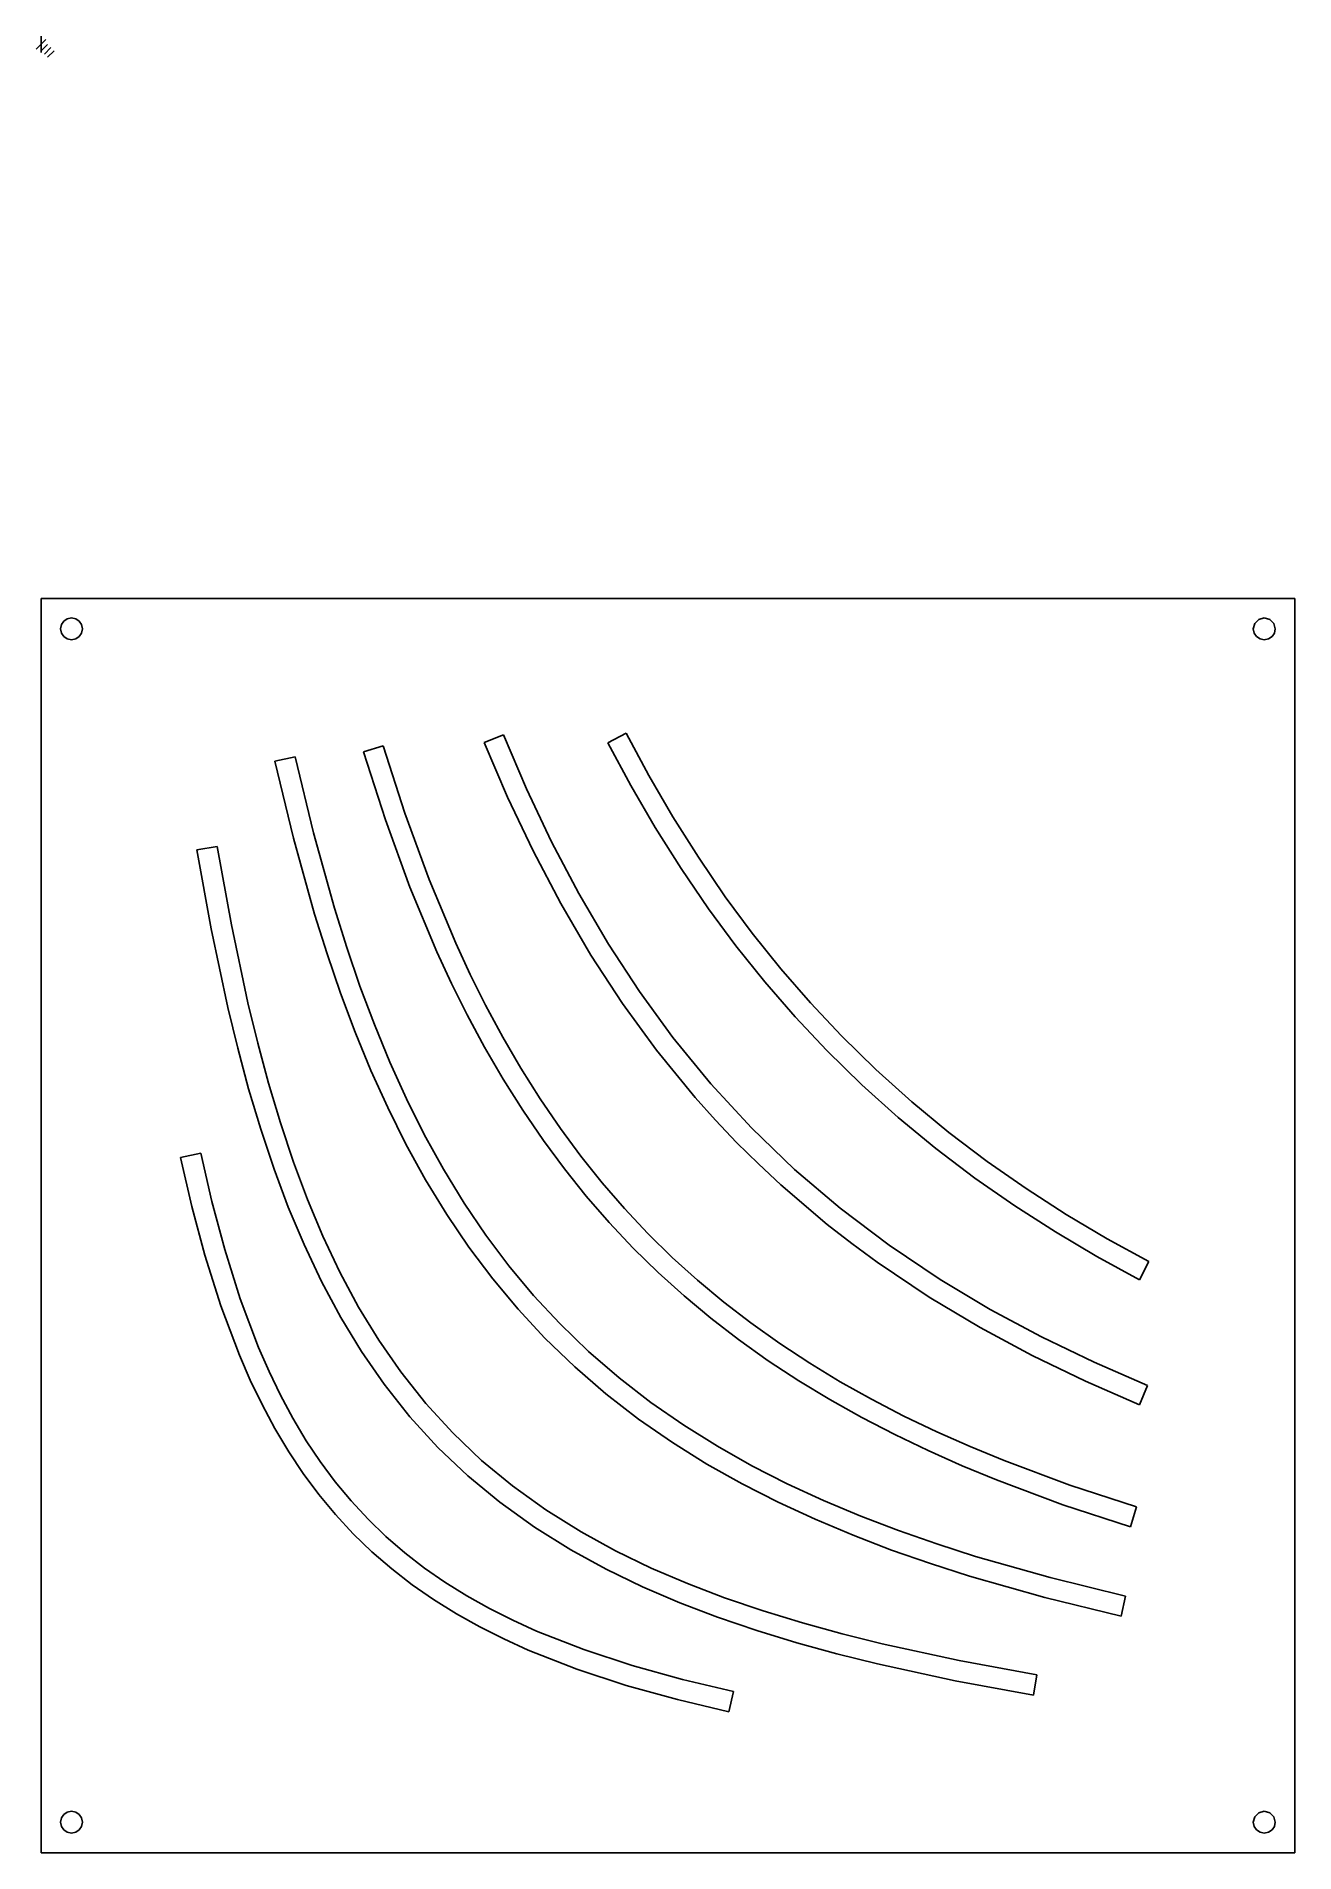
# Model space of a CAD drawing. Extents: x -1 to 206, y 0 to 298.
import ezdxf

# ---------------------------------------------------------------- set-up
doc = ezdxf.new("R2010")
doc.units = 0

msp = doc.modelspace()

# ---------------------------------------------------------------- linework, layer by layer
at = {"layer": 'Layer 1'}
for p, q in [((0, 298.323), (0, 295.677)), ((0.793749, 297.794), (-0.793749, 296.206)), ((1.05833, 297), (0, 295.94167)), ((1.5875, 296.471), (0.52917, 295.41267)), ((2.11666, 295.942), (1.05833, 294.88367))]:
    msp.add_line(p, q, dxfattribs=at)
at = {"layer": 'SubtractivePipe005'}
for p, q in [((0, 0.000291), (0, 206)), ((0, 206), (0, 206)), ((0, 206), (206, 206)), ((0, 206), (0, 206)), ((206, 0.000291), (206, 206)), ((206, 206), (206, 206)), ((206, 206), (206, 206)), ((3.342672, 201.699278), (3.2, 201)), ((3.2, 201), (3.342672, 200.300722)), ((3.728704, 202.270049), (3.342672, 201.699278)), ((3.342672, 200.300722), (3.728704, 199.729951)), ((4.300382, 202.654734), (3.728704, 202.270049)), ((4.999995, 202.795757), (4.300382, 202.654734)), ((5.699608, 202.654734), (4.999995, 202.795757)), ((6.271286, 202.270049), (5.699608, 202.654734)), ((6.657318, 201.699278), (6.271286, 202.270049)), ((6.271286, 199.729951), (6.657318, 200.300722)), ((6.79999, 201), (6.657318, 201.699278)), ((6.657318, 200.300722), (6.79999, 201)), ((6.79999, 201), (6.79999, 201)), ((6.79999, 201), (6.79999, 201)), ((6.79999, 201), (6.79999, 201)), ((199.441154, 201.9), (199.2, 201)), ((199.2, 201), (199.341453, 200.299359)), ((199.341453, 200.299359), (199.727208, 199.727208)), ((200.1, 202.558846), (199.441154, 201.9)), ((201, 202.8), (200.1, 202.558846)), ((201.9, 202.558846), (201, 202.8)), ((202.558846, 201.9), (201.9, 202.558846)), ((202.272792, 199.727208), (202.658547, 200.299359)), ((202.8, 201), (202.558846, 201.9)), ((202.658547, 200.299359), (202.8, 201)), ((202.8, 201), (202.8, 201)), ((202.8, 201), (202.8, 201)), ((202.8, 201), (202.8, 201)), ((3.728704, 199.729951), (4.300382, 199.345266)), ((4.300382, 199.345266), (4.999995, 199.204243)), ((4.999995, 199.204243), (5.699608, 199.345266)), ((5.699608, 199.345266), (6.271286, 199.729951)), ((199.727208, 199.727208), (200.299359, 199.341453)), ((200.299359, 199.341453), (201, 199.2)), ((201, 199.2), (201.700641, 199.341453)), ((201.700641, 199.341453), (202.272792, 199.727208)), ((72.8188, 182.339), (75.9684, 183.61958)), ((72.8188, 182.339), (72.8188, 182.339)), ((72.8188, 182.339), (72.8188, 182.339)), ((72.81884, 182.33897), (76.656919, 173.359142)), ((75.9684, 183.62), (75.9684, 183.62)), ((75.9684, 183.62), (75.9684, 183.62)), ((75.9685, 183.62), (79.758271, 174.753094)), ((93.1176, 182.305), (96.13808, 183.86604)), ((93.1176, 182.305), (96.892971, 175.278682)), ((93.1176, 182.305), (93.1176, 182.305)), ((93.1176, 182.305), (93.1176, 182.305)), ((96.138038, 183.866011), (99.861263, 176.936715)), ((96.1381, 183.866), (96.1381, 183.866)), ((38.4224, 179.263), (41.451113, 166.638875)), ((41.7409, 180.004), (38.4225, 179.263)), ((38.4225, 179.263), (38.4225, 179.263)), ((38.4225, 179.263), (38.4225, 179.263)), ((41.7408, 180.004), (44.74335, 167.488125)), ((41.7409, 180.004), (41.7409, 180.004)), ((41.7409, 180.004), (41.7409, 180.004)), ((52.9782, 180.808), (56.2337, 181.789)), ((52.9782, 180.808), (56.5676, 169.622625)), ((52.9782, 180.808), (52.9782, 180.808)), ((52.9782, 180.808), (52.9782, 180.808)), ((56.2337, 181.789), (56.2337, 181.789)), ((56.2337, 181.789), (56.2337, 181.789)), ((56.2338, 181.789), (59.784813, 170.72225)), ((99.861263, 176.936715), (103.812658, 170.138712)), ((76.656919, 173.359142), (80.837049, 164.525095)), ((79.758271, 174.753094), (83.880208, 166.042)), ((96.892971, 175.278682), (100.90328, 168.379348)), ((59.784813, 170.72225), (63.7703, 159.816)), ((103.812658, 170.138712), (108.000167, 163.488108)), ((44.74335, 167.488125), (48.1959, 155.102)), ((56.5676, 169.622625), (60.6034, 158.579)), ((100.90328, 168.379348), (105.156799, 161.623965)), ((25.5962, 164.718), (27.9252, 151.732875)), ((25.5963, 164.718), (28.9507, 165.273)), ((28.9507, 165.273), (31.262588, 152.382125)), ((41.451113, 166.638875), (44.9404, 154.122)), ((80.837049, 164.525095), (85.386425, 155.869661)), ((83.880208, 166.042), (88.36004, 157.518706)), ((105.156799, 161.623965), (109.6618, 155.0295)), ((108.000167, 163.488108), (112.431738, 157.001011)), ((60.6034, 158.579), (65.0361, 147.98125)), ((63.7703, 159.816), (68.139087, 149.37125)), ((85.386425, 155.869661), (90.33224, 147.42567)), ((88.36004, 157.518706), (93.2235, 149.2152)), ((112.431738, 157.001011), (116.869163, 151.007914)), ((31.262588, 152.382125), (33.9833, 139.585)), ((44.9404, 154.122), (46.983609, 147.621844)), ((48.1959, 155.102), (50.214236, 148.681422)), ((109.6618, 155.0295), (114.175669, 148.933175)), ((27.9252, 151.732875), (30.6715, 138.816)), ((68.139087, 149.37125), (70.520005, 144.240094)), ((93.2235, 149.2152), (98.31446, 141.423971)), ((116.869163, 151.007914), (121.532644, 145.191413)), ((46.983609, 147.621844), (49.1948, 141.17175)), ((50.214236, 148.681422), (52.395538, 142.318875)), ((65.0361, 147.98125), (67.455719, 142.766844)), ((90.33224, 147.42567), (95.515969, 139.492556)), ((114.175669, 148.933175), (118.92202, 143.013366)), ((70.520005, 144.240094), (73.0421, 139.18)), ((121.532644, 145.191413), (126.419896, 139.563812)), ((49.1948, 141.17175), (51.591541, 134.783531)), ((52.395538, 142.318875), (54.756295, 136.026641)), ((67.455719, 142.766844), (70.0217, 137.619)), ((98.31446, 141.423971), (103.7959, 133.9089)), ((118.92202, 143.013366), (123.897961, 137.283625)), ((30.6715, 138.816), (32.306428, 132.114266)), ((33.9833, 139.585), (35.600017, 132.957719)), ((70.0217, 137.619), (72.881995, 132.296)), ((73.0421, 139.18), (75.850234, 133.953969)), ((95.515969, 139.492556), (101.10334, 131.83227)), ((123.897961, 137.283625), (129.1006, 131.7575)), ((126.419896, 139.563812), (131.528638, 134.137411)), ((51.591541, 134.783531), (54.1914, 128.469)), ((54.756295, 136.026641), (57.313, 129.817)), ((32.306428, 132.114266), (34.103525, 125.447875)), ((35.600017, 132.957719), (37.374338, 126.376)), ((72.881995, 132.296), (75.920687, 127.06825)), ((75.850234, 133.953969), (78.830025, 128.8275)), ((101.10334, 131.83227), (107.474364, 124.048911)), ((103.7959, 133.9089), (110.040848, 126.279501)), ((129.1006, 131.7575), (134.854944, 126.132739)), ((131.528638, 134.137411), (137.178916, 128.614386)), ((54.1914, 128.469), (56.948894, 122.380297)), ((57.313, 129.817), (60.019961, 123.839078)), ((78.830025, 128.8275), (81.987453, 123.812781)), ((137.178916, 128.614386), (143.060458, 123.337661)), ((34.103525, 125.447875), (36.086434, 118.828547)), ((37.374338, 126.376), (39.328414, 119.852781)), ((75.920687, 127.06825), (79.144086, 121.948875)), ((110.040848, 126.279501), (116.7257, 119.036)), ((134.854944, 126.132739), (140.843884, 120.759674)), ((56.948894, 122.380297), (59.936825, 116.393875)), ((60.019961, 123.839078), (62.947937, 117.972625)), ((81.987453, 123.812781), (85.3285, 118.922)), ((107.474364, 124.048911), (110.830252, 120.301064)), ((143.060458, 123.337661), (149.159289, 118.311136)), ((39.328414, 119.852781), (41.4844, 113.401)), ((79.144086, 121.948875), (82.5585, 116.951)), ((110.830252, 120.301064), (114.29754, 116.65547)), ((140.843884, 120.759674), (147.051956, 115.643046)), ((36.086434, 118.828547), (38.2788, 112.268)), ((59.936825, 116.393875), (63.170869, 110.531016)), ((62.947937, 117.972625), (66.11147, 112.237609)), ((82.5585, 116.951), (85.979997, 112.329891)), ((85.3285, 118.922), (88.673525, 114.404594)), ((114.29754, 116.65547), (117.864561, 113.124248)), ((116.7257, 119.036), (123.816913, 112.224179)), ((149.159289, 118.311136), (155.461438, 113.538711)), ((26.2172, 114.895), (22.8927, 114.183)), ((22.8927, 114.183), (24.751675, 106.1179)), ((22.8927, 114.183), (22.8927, 114.183)), ((22.8927, 114.183), (22.8927, 114.183)), ((26.2172, 114.895), (28.0518, 106.935925)), ((26.2172, 114.895), (26.2172, 114.895)), ((26.2172, 114.895), (26.2172, 114.895)), ((41.4844, 113.401), (43.776575, 107.271555)), ((88.673525, 114.404594), (92.18865, 110.0205)), ((147.051956, 115.643046), (153.4637, 110.7876)), ((155.461438, 113.538711), (161.877064, 109.067219)), ((38.2788, 112.268), (40.615081, 106.0206)), ((63.170869, 110.531016), (66.6667, 104.813)), ((66.11147, 112.237609), (69.5251, 106.654)), ((85.979997, 112.329891), (89.578025, 107.842375)), ((117.864561, 113.124248), (121.53608, 109.702121)), ((123.816913, 112.224179), (131.303, 105.846)), ((153.4637, 110.7876), (159.986662, 106.241275)), ((89.578025, 107.842375), (93.350316, 103.498672)), ((92.18865, 110.0205), (95.872225, 105.778906)), ((121.53608, 109.702121), (129.17494, 103.19377)), ((161.877064, 109.067219), (168.458791, 104.839005)), ((24.751675, 106.1179), (26.8958, 98.1122)), ((28.0518, 106.935925), (30.1618, 99.0574)), ((40.615081, 106.0206), (43.19935, 99.861625)), ((43.776575, 107.271555), (46.3056, 101.244287)), ((66.6667, 104.813), (70.306619, 99.443989)), ((69.5251, 106.654), (73.073919, 101.419369)), ((95.872225, 105.778906), (99.7226, 101.689)), ((131.303, 105.846), (139.359021, 99.761065)), ((159.986662, 106.241275), (166.673405, 101.945573)), ((168.458791, 104.839005), (175.190592, 100.846693)), ((93.350316, 103.498672), (97.2946, 99.309)), ((99.7226, 101.689), (103.721737, 97.769994)), ((129.17494, 103.19377), (133.237245, 100.031331)), ((166.673405, 101.945573), (173.507021, 97.892858)), ((30.1618, 99.0574), (32.723737, 90.939737)), ((43.19935, 99.861625), (46.059469, 93.817662)), ((46.3056, 101.244287), (49.096825, 95.345552)), ((70.306619, 99.443989), (74.209075, 94.257088)), ((73.073919, 101.419369), (76.873575, 96.368975)), ((97.2946, 99.309), (101.391597, 95.29417)), ((133.237245, 100.031331), (137.388978, 96.989447)), ((139.359021, 99.761065), (147.7515, 94.1387)), ((175.190592, 100.846693), (182.056438, 97.082911)), ((26.8958, 98.1122), (29.508938, 89.833012)), ((76.873575, 96.368975), (80.923319, 91.521569)), ((103.721737, 97.769994), (107.87545, 94.014675)), ((137.388978, 96.989447), (145.93654, 91.26307)), ((173.507021, 97.892858), (180.4706, 94.0755)), ((180.47, 94.0754), (182.056, 97.0829)), ((182.056, 97.0829), (182.056, 97.0829)), ((182.056, 97.0829), (182.056, 97.0829)), ((46.059469, 93.817662), (49.2233, 87.9153)), ((49.096825, 95.345552), (52.1756, 89.6017)), ((74.209075, 94.257088), (78.372269, 89.273867)), ((101.391597, 95.29417), (105.646075, 91.447762)), ((107.87545, 94.014675), (112.175338, 90.425669)), ((147.7515, 94.1387), (155.96243, 89.232022)), ((180.47, 94.0754), (180.47, 94.0754)), ((180.47, 94.0754), (180.47, 94.0754)), ((29.508938, 89.833012), (32.5849, 81.6937)), ((32.723737, 90.939737), (35.7254, 82.9963)), ((52.1756, 89.6017), (55.483875, 84.169813)), ((80.923319, 91.521569), (85.2224, 86.8959)), ((105.646075, 91.447762), (110.048416, 87.773123)), ((112.175338, 90.425669), (116.613, 87.0056)), ((145.93654, 91.26307), (154.288421, 86.27211)), ((49.2233, 87.9153), (52.632388, 82.318038)), ((78.372269, 89.273867), (82.7944, 84.5159)), ((85.2224, 86.8959), (89.969455, 82.315048)), ((110.048416, 87.773123), (114.589, 84.2736)), ((116.613, 87.0056), (121.396031, 83.604423)), ((155.96243, 89.232022), (164.397188, 84.70865)), ((55.483875, 84.169813), (59.104, 78.9504)), ((82.7944, 84.5159), (87.677598, 79.803567)), ((114.589, 84.2736), (119.479469, 80.796128)), ((121.396031, 83.604423), (126.30675, 80.385563)), ((154.288421, 86.27211), (162.85619, 81.677327)), ((164.397188, 84.70865), (173.023627, 80.543778)), ((32.5849, 81.6937), (34.362591, 77.616981)), ((35.7254, 82.9963), (37.453269, 79.033856)), ((52.632388, 82.318038), (56.372, 76.9265)), ((89.969455, 82.315048), (94.964187, 78.004038)), ((119.479469, 80.796128), (124.49575, 77.508275)), ((162.85619, 81.677327), (171.606734, 77.452517)), ((34.362591, 77.616981), (36.2993, 73.605625)), ((37.453269, 79.033856), (39.33005, 75.1466)), ((59.104, 78.9504), (63.1948, 73.799762)), ((87.677598, 79.803567), (92.813388, 75.370863)), ((94.964187, 78.004038), (100.185927, 73.965333)), ((126.30675, 80.385563), (131.333344, 77.343945)), ((173.023627, 80.543778), (181.8096, 76.7126)), ((39.33005, 75.1466), (41.366656, 71.348894)), ((56.372, 76.9265), (60.606125, 71.595525)), ((92.813388, 75.370863), (98.177833, 71.221677)), ((124.49575, 77.508275), (129.624906, 74.404734)), ((131.333344, 77.343945), (136.464, 74.4745)), ((171.606734, 77.452517), (180.50694, 73.57147)), ((180.507, 73.5714), (181.80965, 76.71195)), ((36.2993, 73.605625), (38.407309, 69.674931)), ((63.1948, 73.799762), (67.6285, 68.9465)), ((100.185927, 73.965333), (105.614, 70.2014)), ((129.624906, 74.404734), (134.854, 71.4802)), ((136.464, 74.4745), (141.791, 71.718244)), ((141.791, 71.718244), (147.20275, 69.125)), ((38.407309, 69.674931), (40.6989, 65.8402)), ((41.366656, 71.348894), (43.574, 67.6551)), ((60.606125, 71.595525), (65.2004, 66.5665)), ((67.6285, 68.9465), (72.3786, 64.42955)), ((98.177833, 71.221677), (103.747, 67.3599)), ((105.614, 70.2014), (111.135312, 66.757592)), ((134.854, 71.4802), (140.276203, 68.674425)), ((140.276203, 68.674425), (145.778375, 66.0377)), ((147.20275, 69.125), (152.689875, 66.685731)), ((40.6989, 65.8402), (43.074116, 62.274317)), ((43.574, 67.6551), (45.855691, 64.22963)), ((65.2004, 66.5665), (70.123275, 61.885238)), ((103.747, 67.3599), (109.403328, 63.832025)), ((111.135312, 66.757592), (116.81075, 63.563488)), ((145.778375, 66.0377), (151.350859, 63.560425)), ((152.689875, 66.685731), (158.243, 64.3914)), ((45.855691, 64.22963), (48.307125, 60.929288)), ((72.3786, 64.42955), (77.4329, 60.251)), ((109.403328, 63.832025), (115.207125, 60.5656)), ((116.81075, 63.563488), (122.620062, 60.605164)), ((151.350859, 63.560425), (156.984, 61.233)), ((158.243, 64.3914), (169.036, 60.3674)), ((43.074116, 62.274317), (45.631975, 58.830862)), ((48.307125, 60.929288), (50.928322, 57.767152)), ((70.123275, 61.885238), (75.3568, 57.5585)), ((77.4329, 60.251), (82.955675, 56.284337)), ((115.207125, 60.5656), (121.137109, 57.545625)), ((122.620062, 60.605164), (128.543, 57.8687)), ((156.984, 61.233), (167.916, 57.157088)), ((169.036, 60.3674), (179.994, 56.7802)), ((45.631975, 58.830862), (48.371372, 55.526102)), ((50.928322, 57.767152), (53.7193, 54.7563)), ((75.3568, 57.5585), (81.064975, 53.458525)), ((121.137109, 57.545625), (127.172, 54.7571)), ((128.543, 57.8687), (134.686078, 55.288216)), ((167.916, 57.157088), (178.995, 53.5302)), ((178.995, 53.5302), (179.994, 56.7801)), ((48.371372, 55.526102), (51.2912, 52.3763)), ((53.7193, 54.7563), (56.660644, 51.91795)), ((82.955675, 56.284337), (88.7309, 52.6782)), ((127.172, 54.7571), (133.421437, 52.132123)), ((134.686078, 55.288216), (140.913625, 52.9044)), ((51.2912, 52.3763), (54.368788, 49.406469)), ((56.660644, 51.91795), (59.755925, 49.2464)), ((81.064975, 53.458525), (87.019, 49.7406)), ((88.7309, 52.6782), (94.410105, 49.572359)), ((133.421437, 52.132123), (139.74625, 49.711137)), ((140.913625, 52.9044), (147.213359, 50.700959)), ((54.368788, 49.406469), (57.60515, 46.613225)), ((59.755925, 49.2464), (62.992844, 46.742925)), ((87.019, 49.7406), (92.857573, 46.547519)), ((94.410105, 49.572359), (100.247062, 46.7542)), ((139.74625, 49.711137), (146.134437, 47.476733)), ((147.213359, 50.700959), (153.573, 48.6616)), ((153.573, 48.6616), (165.83125, 45.17535)), ((57.60515, 46.613225), (60.984763, 43.999269)), ((62.992844, 46.742925), (66.3591, 44.4088)), ((92.857573, 46.547519), (98.841037, 43.65845)), ((100.247062, 46.7542), (106.215214, 44.198991)), ((146.134437, 47.476733), (152.574, 45.4115)), ((152.574, 45.4115), (164.965875, 41.8873)), ((165.83125, 45.17535), (178.223, 42.1424)), ((60.984763, 43.999269), (64.4921, 41.5673)), ((66.3591, 44.4088), (69.969656, 42.162883)), ((69.969656, 42.162883), (73.687575, 40.087187)), ((98.841037, 43.65845), (104.942233, 41.046206)), ((106.215214, 44.198991), (112.288, 41.882)), ((112.288, 41.882), (118.671516, 39.705761)), ((164.965875, 41.8873), (177.468, 38.8272)), ((177.468, 38.8272), (178.222662, 42.14239)), ((178.223, 42.1423), (178.223, 42.1423)), ((178.223, 42.1423), (178.223, 42.1423)), ((64.4921, 41.5673), (68.24438, 39.233137)), ((68.24438, 39.233137), (72.096887, 37.0822)), ((73.687575, 40.087187), (77.498456, 38.171673)), ((104.942233, 41.046206), (111.134, 38.6836)), ((118.671516, 39.705761), (125.127875, 37.732537)), ((177.469, 38.8273), (177.469, 38.8273)), ((177.469, 38.8273), (177.469, 38.8273)), ((72.096887, 37.0822), (76.034052, 35.103162)), ((77.498456, 38.171673), (81.3879, 36.4063)), ((81.3879, 36.4063), (89.164087, 33.347675)), ((111.134, 38.6836), (117.627781, 36.469755)), ((117.627781, 36.469755), (124.18175, 34.466687)), ((125.127875, 37.732537), (131.644047, 35.94027)), ((131.644047, 35.94027), (138.207, 34.3069)), ((76.034052, 35.103162), (80.0403, 33.2847)), ((80.0403, 33.2847), (88.017088, 30.147013)), ((89.164087, 33.347675), (97.1226, 30.7332)), ((124.18175, 34.466687), (130.784094, 32.650802)), ((138.207, 34.3069), (150.8735, 31.559463)), ((88.017088, 30.147013), (96.142, 27.4777)), ((97.1226, 30.7332), (105.39445, 28.439712)), ((130.784094, 32.650802), (137.423, 30.9985)), ((137.423, 30.9985), (150.211375, 28.224563)), ((150.8735, 31.559463), (163.636, 29.2243)), ((96.142, 27.4777), (104.55375, 25.1453)), ((105.39445, 28.439712), (113.762, 26.4628)), ((150.211375, 28.224563), (163.071, 25.8716)), ((163.636, 29.2235), (163.07, 25.8712)), ((163.636, 29.2235), (163.636, 29.2235)), ((163.636, 29.2235), (163.636, 29.2235)), ((104.55375, 25.1453), (113.036, 23.1414)), ((113.036, 23.1407), (113.762, 26.4639)), ((113.762, 26.4639), (113.762, 26.4639)), ((113.762, 26.4639), (113.762, 26.4639)), ((163.07, 25.8712), (163.07, 25.8712)), ((163.07, 25.8712), (163.07, 25.8712)), ((113.036, 23.1407), (113.036, 23.1407)), ((113.036, 23.1407), (113.036, 23.1407)), ((3.728704, 6.270419), (3.342672, 5.699648)), ((4.300382, 6.655104), (3.728704, 6.270419)), ((4.999995, 6.796127), (4.300382, 6.655104)), ((5.699608, 6.655104), (4.999995, 6.796127)), ((6.271286, 6.270419), (5.699608, 6.655104)), ((6.657318, 5.699648), (6.271286, 6.270419)), ((200.1, 6.559216), (199.441154, 5.90037)), ((201, 6.80037), (200.1, 6.559216)), ((201.9, 6.559216), (201, 6.80037)), ((202.558846, 5.90037), (201.9, 6.559216)), ((3.342672, 5.699648), (3.2, 5.00037)), ((3.2, 5.00037), (3.342672, 4.301092)), ((3.342672, 4.301092), (3.728704, 3.730321)), ((3.728704, 3.730321), (4.300382, 3.345636)), ((4.300382, 3.345636), (4.999995, 3.204613)), ((4.999995, 3.204613), (5.699608, 3.345636)), ((5.699608, 3.345636), (6.271286, 3.730321)), ((6.271286, 3.730321), (6.657318, 4.301092)), ((6.79999, 5.00037), (6.657318, 5.699648)), ((6.657318, 4.301092), (6.79999, 5.00037)), ((6.79999, 5.00091), (6.79999, 5.00091)), ((6.79999, 5.00091), (6.79999, 5.00091)), ((6.79999, 5.00037), (6.79999, 5.00037)), ((199.441154, 5.90037), (199.2, 5.00037)), ((199.2, 5.00037), (199.341453, 4.299729)), ((199.341453, 4.299729), (199.727208, 3.727578)), ((199.727208, 3.727578), (200.299359, 3.341823)), ((200.299359, 3.341823), (201, 3.20037)), ((201, 3.20037), (201.700641, 3.341823)), ((201.700641, 3.341823), (202.272792, 3.727578)), ((202.272792, 3.727578), (202.658547, 4.299729)), ((202.8, 5.00037), (202.558846, 5.90037)), ((202.658547, 4.299729), (202.8, 5.00037)), ((202.8, 5.00091), (202.8, 5.00091)), ((202.8, 5.00091), (202.8, 5.00091)), ((202.8, 5.00037), (202.8, 5.00037)), ((0, 0.000291), (0, 0.000291)), ((0, 0.000291), (206, 0.000291)), ((0, 0.000291), (0, 0.000291)), ((206, 0.000291), (206, 0.000291)), ((206, 0.000291), (206, 0.000291))]:
    msp.add_line(p, q, dxfattribs=at)

doc.saveas('drawing.dxf')
